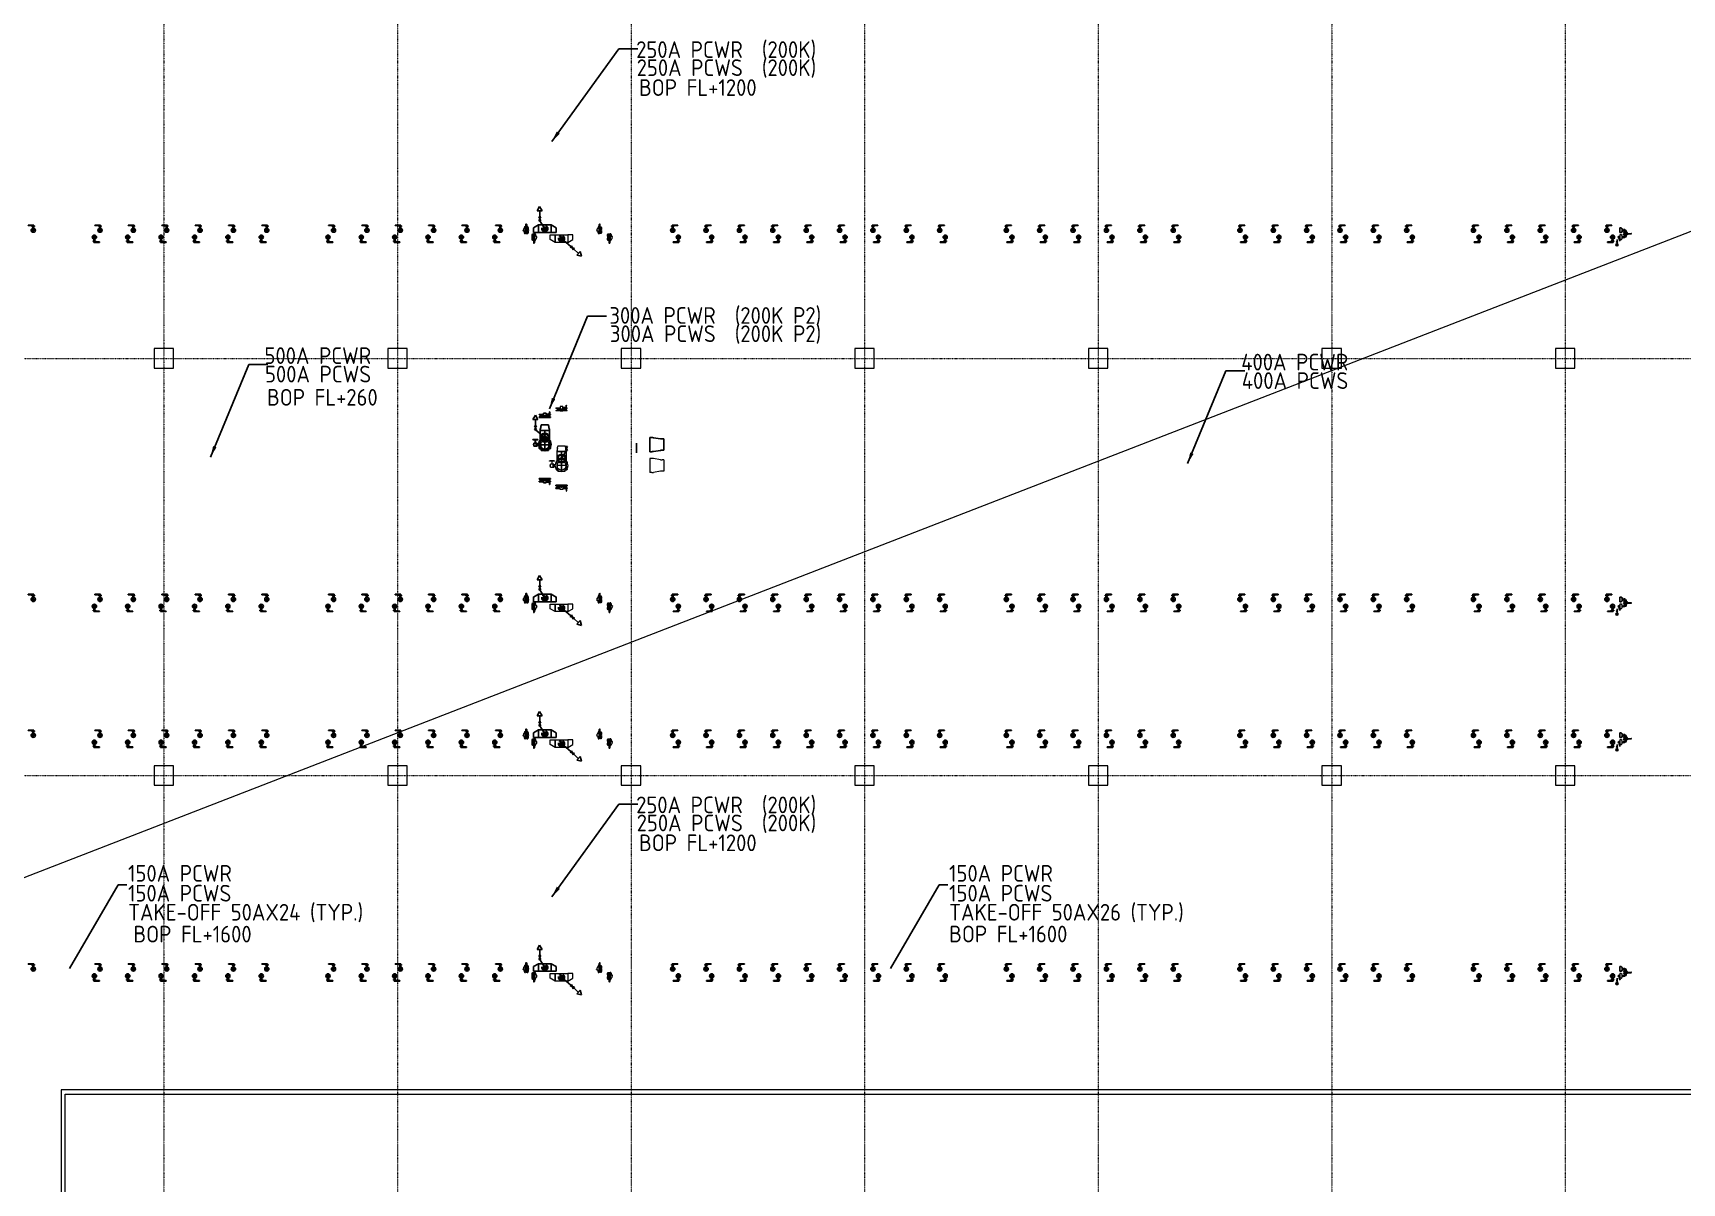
# Model space of a CAD drawing. Extents: x -181672 to 290600, y -29000 to 395522.
# Drawn here: x 38491 to 97800, y 15350 to 56700 of the extents above; entities that cross this region are included whole.
import ezdxf
from ezdxf.enums import TextEntityAlignment as Align

# ---------------------------------------------------------------- set-up
doc = ezdxf.new("R2010")
doc.units = 0
doc.header["$LTSCALE"] = 10
for name, pattern in [('H12PL2$0$JJP_三點線', [0.9, 0.3, -0.15, 0, -0.15, 0, -0.15, 0, -0.15]), ('XFM7P20PCW$0$CENTER', [2, 1.25, -0.25, 0.25, -0.25]), ('XFM7P20PCW-200K$0$CENTER', [2, 1.25, -0.25, 0.25, -0.25]), ('XFM7P20PCW-200K$0$CENTER2', [1.125, 0.75, -0.125, 0.125, -0.125])]:
    doc.linetypes.add(name, pattern=pattern)
for name, color, linetype in [('H12PL2$0$A-OBJE-2D', 252, 'Continuous'), ('H12PL2$0$A-WALL-IN.200K', 252, 'Continuous'), ('H12PL2$0$S-COL', 252, 'Continuous'), ('H12PL2$0$S-GRID', 252, 'Continuous'), ('H12PL2$0$S-SLAB-SHOW.200K', 252, 'Continuous'), ('XFM7P20PCW$0$P-PCWR-20.7-P', 252, 'Continuous'), ('XFM7P20PCW$0$PIPE-TEXT-ARROR', 252, 'Continuous'), ('XFM7P20PCW$0$U-PV-TXT', 252, 'Continuous'), ('XFM7P20PCW-200K$0$M-CWTR-CENT', 1, 'XFM7P20PCW-200K$0$CENTER'), ('XFM7P20PCW-200K$0$M-CWTR-VAVE', 3, 'Continuous'), ('XFM7P20PCW-200K$0$M-FM-LINE2', 2, 'Continuous'), ('XFM7P20PCW-200K$0$P-PCWR-20.7-P', 6, 'Continuous'), ('XFM7P20PCW-200K$0$PCW 50K', 86, 'Continuous'), ('XFM7P20PCW-200K$0$PIPE-TEXT', 1, 'Continuous'), ('XFM7P20PCW-200K$0$PIPE-TEXT-ARROR', 91, 'Continuous'), ('XFM7P20PCW-200K$0$U-PV-TXT', 3, 'Continuous')]:
    doc.layers.add(name, color=color, linetype=linetype)
doc.layers.add('XFM7P20PCW$0$M-PIPE-PCWS', color=252, linetype='Continuous', lineweight=9)
doc.layers.add('XFM7P20PCW-200K$0$M-PIPE-PCWS', color=3, linetype='Continuous', lineweight=9)
doc.styles.add('XFM7P20PCW$0$aa-txt', font='isocp.shx', dxfattribs={"bigfont": 'chineset'})
doc.styles.add('XFM7P20PCW-200K$0$aa-txt', font='isocp.shx', dxfattribs={"bigfont": 'chineset'})
doc.styles.add('XFM7P20PCW-200K$0$dim-txt', font='isocp.shx', dxfattribs={"width": 0.7, "bigfont": 'chineset'})
doc.dimstyles.new('XFM7P20PCW$0$adim-2000', dxfattribs={"dimscale": 2000, "dimtxt": 0.3, "dimasz": 0.25, "dimexe": 0.1, "dimexo": 0.5, "dimgap": 0.15, "dimtad": 0, "dimdec": 4, "dimzin": 0, "dimdsep": 46, "dimtxsty": 'XFM7P20PCW$0$aa-txt', "dimcen": 2.5, "dimclrd": 256, "dimclre": 256, "dimclrt": 256, "dimadec": 0, "dimazin": 0, "dimtfac": 1, "dimtdec": 4, "dimtmove": 0, "dimatfit": 3, "dimfxl": 0.1, "dimtolj": 1, "dimtzin": 0, "dimarcsym": 0})
doc.dimstyles.new('XFM7P20PCW-200K$0$adim-100', dxfattribs={"dimscale": 100, "dimtxt": 0.25, "dimasz": 0.25, "dimexe": 0.1, "dimexo": 0.5, "dimgap": 0.15, "dimtad": 0, "dimdec": 4, "dimtxsty": 'XFM7P20PCW-200K$0$dim-txt', "dimcen": -0.025, "dimclrd": 3, "dimclre": 3, "dimclrt": 256, "dimadec": 0, "dimazin": 0, "dimtfac": 1, "dimtdec": 4, "dimtmove": 0, "dimatfit": 3, "dimfxl": 1.25, "dimarcsym": 0})
doc.dimstyles.new('XFM7P20PCW-200K$0$adim-2000', dxfattribs={"dimscale": 2000, "dimtxt": 0.3, "dimasz": 0.25, "dimexe": 0.1, "dimexo": 0.5, "dimgap": 0.15, "dimtad": 0, "dimdec": 4, "dimzin": 0, "dimdsep": 46, "dimtxsty": 'XFM7P20PCW-200K$0$aa-txt', "dimcen": 2.5, "dimclrd": 256, "dimclre": 256, "dimclrt": 256, "dimadec": 0, "dimazin": 0, "dimtfac": 1, "dimtdec": 4, "dimtmove": 0, "dimatfit": 3, "dimfxl": 0.1, "dimtolj": 1, "dimtzin": 0, "dimarcsym": 0})

# ---------------------------------------------------------------- blocks, each defined once
blk = doc.blocks.new('H12PL2')
at = {"layer": 'H12PL2$0$A-OBJE-2D', "lineweight": 0}
blk.add_line((18450, 18700), (192000, 85950), dxfattribs=at)
at = {"layer": 'H12PL2$0$A-WALL-IN.200K', "lineweight": 0, "flags": 128}
for points in [[(39500, 18700), (39500, 18550)], [(243150, 18700), (39500, 18700)], [(39500, 18550), (39500, 10975)], [(39650, 10825), (39650, 18550)], [(39650, 18550), (178300, 18550)]]:
    blk.add_lwpolyline(points, dxfattribs=at)
at = {"layer": 'H12PL2$0$S-COL', "lineweight": 0, "flags": 128}
for points in [[(42850, 44650), (43550, 44650), (43550, 45350), (42850, 45350)], [(51250, 44650), (51950, 44650), (51950, 45350), (51250, 45350)], [(59650, 44650), (60350, 44650), (60350, 45350), (59650, 45350)], [(68050, 44650), (68750, 44650), (68750, 45350), (68050, 45350)], [(76450, 44650), (77150, 44650), (77150, 45350), (76450, 45350)], [(84850, 44650), (85550, 44650), (85550, 45350), (84850, 45350)], [(93250, 44650), (93950, 44650), (93950, 45350), (93250, 45350)], [(42850, 29650), (43550, 29650), (43550, 30350), (42850, 30350)], [(51250, 29650), (51950, 29650), (51950, 30350), (51250, 30350)], [(59650, 29650), (60350, 29650), (60350, 30350), (59650, 30350)], [(68050, 29650), (68750, 29650), (68750, 30350), (68050, 30350)], [(76450, 29650), (77150, 29650), (77150, 30350), (76450, 30350)], [(84850, 29650), (85550, 29650), (85550, 30350), (84850, 30350)], [(93250, 29650), (93950, 29650), (93950, 30350), (93250, 30350)]]:
    blk.add_lwpolyline(points, close=True, dxfattribs=at)
at = {"layer": 'H12PL2$0$S-GRID', "linetype": 'H12PL2$0$JJP_三點線', "lineweight": 0}
for p, q in [((43200, 128250), (43200, -28000)), ((51600, 128250), (51600, -28000)), ((60000, 128250), (60000, -28000)), ((68400, 128250), (68400, -28000)), ((76800, 128250), (76800, -28000)), ((85200, 128250), (85200, -28000)), ((93600, 128250), (93600, -28000)), ((-29000, 45000), (289600, 45000)), ((-29000, 30000), (289600, 30000))]:
    blk.add_line(p, q, dxfattribs=at)
at = {"layer": 'H12PL2$0$S-SLAB-SHOW.200K', "lineweight": 0, "flags": 128}
blk.add_lwpolyline([(18450, -350), (167450, -350), (167450, 15400), (178450, 15400), (178450, 18700), (39500, 18700), (39500, 10975), (18450, 10975)], close=True, dxfattribs=at)
blk = doc.blocks.new('XFM7P20PCW$0$BV-300A-T')
for p, q in [((-148, 187), (-148, 166)), ((-100, 198), (-134, 198)), ((-53, 396), (-53, 310)), ((-53, 396), (53, 396)), ((53, 310), (-53, 310)), ((-52, 310), (-52, 274)), ((52, 274), (-52, 274)), ((-26, 274), (-26, 221)), ((-11, 406), (11, 406)), ((-11, 406), (-11, 396)), ((-11, 398), (-11, 398)), ((-11, 398), (-11, 398)), ((-10, 406), (-10, 398)), ((-10, 398), (10, 398)), ((10, 398), (10, 406)), ((11, 396), (11, 406)), ((11, 398), (11, 398)), ((26, 221), (26, 274)), ((52, 274), (52, 310)), ((53, 310), (53, 396)), ((152, 349), (53, 349)), ((53, 335), (152, 335)), ((134, 198), (100, 198)), ((148, 166), (148, 187)), ((159, 361), (152, 361)), ((152, 323), (152, 361)), ((152, 323), (159, 323)), ((166, 374), (159, 374)), ((159, 310), (159, 374)), ((159, 310), (166, 310)), ((166, 425), (166, 426)), ((166, 426), (166, 426)), ((166, 426), (167, 426)), ((166, 424), (166, 425)), ((166, 425), (166, 425)), ((166, 425), (166, 425)), ((166, 425), (166, 425)), ((166, 261), (166, 423)), ((166, 423), (166, 424)), ((166, 424), (166, 424)), ((166, 424), (166, 424)), ((166, 260), (166, 261)), ((166, 259), (166, 260)), ((166, 260), (166, 260)), ((166, 260), (166, 260)), ((166, 260), (166, 260)), ((166, 258), (166, 259)), ((166, 259), (166, 259)), ((166, 259), (166, 259)), ((167, 258), (166, 258)), ((166, 258), (166, 258)), ((166, 258), (166, 258)), ((167, 427), (167, 428)), ((167, 428), (168, 428)), ((167, 426), (167, 427)), ((167, 427), (167, 427)), ((167, 427), (167, 427)), ((167, 427), (167, 427)), ((167, 426), (167, 426)), ((167, 257), (167, 258)), ((167, 256), (167, 257)), ((167, 257), (167, 257)), ((167, 257), (167, 257)), ((167, 257), (167, 257)), ((168, 256), (167, 256)), ((167, 256), (167, 256)), ((168, 428), (168, 429)), ((168, 429), (168, 429)), ((168, 429), (169, 429)), ((168, 428), (168, 428)), ((168, 428), (168, 428)), ((168, 255), (168, 256)), ((168, 256), (168, 256)), ((168, 256), (168, 256)), ((169, 255), (168, 255)), ((168, 255), (168, 255)), ((169, 429), (169, 430)), ((169, 430), (170, 430)), ((169, 429), (169, 429)), ((169, 429), (169, 429)), ((169, 429), (169, 429)), ((170, 254), (169, 255)), ((169, 255), (169, 255)), ((169, 255), (169, 255)), ((169, 255), (169, 255)), ((170, 430), (170, 430)), ((170, 430), (170, 430)), ((170, 430), (170, 430)), ((170, 430), (171, 430)), ((171, 254), (170, 254)), ((170, 254), (170, 254)), ((170, 254), (170, 254)), ((170, 254), (170, 254)), ((171, 430), (171, 430)), ((171, 430), (171, 430)), ((171, 430), (172, 430)), ((172, 254), (171, 254)), ((171, 254), (171, 254)), ((171, 254), (171, 254)), ((171, 254), (171, 254)), ((172, 430), (172, 430)), ((172, 430), (172, 430)), ((172, 430), (172, 430)), ((172, 430), (173, 430)), ((173, 254), (172, 254)), ((172, 254), (172, 254)), ((172, 254), (172, 254)), ((172, 254), (172, 254)), ((173, 430), (173, 430)), ((173, 430), (173, 430)), ((173, 430), (173, 430)), ((173, 430), (173, 430)), ((173, 430), (174, 430)), ((173, 254), (173, 254)), ((174, 254), (173, 254)), ((173, 254), (173, 254)), ((173, 254), (173, 254)), ((174, 430), (174, 430)), ((174, 430), (174, 430)), ((174, 430), (174, 430)), ((174, 430), (175, 430)), ((175, 254), (174, 254)), ((174, 254), (174, 254)), ((174, 254), (174, 254)), ((174, 254), (174, 254)), ((175, 430), (175, 430)), ((175, 430), (175, 430)), ((175, 430), (175, 430)), ((175, 430), (176, 430)), ((176, 254), (175, 254)), ((175, 254), (175, 254)), ((175, 254), (175, 254)), ((176, 430), (176, 430)), ((176, 430), (176, 430)), ((176, 430), (176, 430)), ((176, 430), (177, 429)), ((177, 254), (176, 254)), ((176, 254), (176, 254)), ((176, 254), (176, 254)), ((176, 254), (176, 254)), ((177, 429), (177, 429)), ((177, 429), (177, 429)), ((177, 429), (177, 429)), ((177, 429), (178, 429)), ((178, 255), (177, 255)), ((177, 255), (177, 255)), ((177, 255), (177, 255)), ((177, 255), (177, 255)), ((177, 255), (177, 254)), ((178, 429), (178, 429)), ((178, 429), (178, 428)), ((178, 428), (178, 428)), ((178, 428), (178, 428)), ((178, 428), (179, 428)), ((179, 256), (178, 256)), ((178, 256), (178, 256)), ((178, 256), (178, 256)), ((178, 256), (178, 255)), ((178, 255), (178, 255)), ((179, 428), (179, 428)), ((179, 428), (179, 427)), ((179, 427), (179, 427)), ((179, 427), (179, 427)), ((179, 427), (179, 427)), ((179, 427), (179, 426)), ((179, 426), (180, 426)), ((180, 258), (179, 258)), ((179, 258), (179, 258)), ((179, 258), (179, 257)), ((179, 257), (179, 257)), ((179, 257), (179, 257)), ((179, 257), (179, 257)), ((179, 257), (179, 256)), ((180, 426), (180, 426)), ((180, 426), (180, 426)), ((180, 426), (180, 425)), ((180, 425), (180, 425)), ((180, 425), (180, 425)), ((180, 425), (180, 424)), ((180, 261), (180, 423)), ((180, 424), (180, 424)), ((180, 424), (180, 424)), ((180, 424), (180, 424)), ((180, 424), (180, 423)), ((180, 423), (180, 423)), ((180, 261), (180, 260)), ((180, 260), (180, 260)), ((180, 260), (180, 260)), ((180, 260), (180, 259)), ((180, 259), (180, 259)), ((180, 259), (180, 259)), ((180, 259), (180, 259)), ((180, 259), (180, 258)), ((180, 258), (180, 258)), ((-148, -166), (-148, -187)), ((-100, -199), (-134, -199)), ((134, -199), (100, -199)), ((148, -187), (148, -166))]:
    blk.add_line(p, q)
blk.add_circle((0, 0), 223)
for centre, start, end in [((-134, 184), 90, 169.86853), ((134, 184), 10.13147, 90), ((-134, -184), 190.13147, 270), ((134, -184), 270, 349.86853)]:
    blk.add_arc(centre, 14.4, start, end)
blk = doc.blocks.new('XFM7P20PCW$0$A$C9a51459e')
for p, q in [((0, 70), (0, 0)), ((0, 0), (508, 0)), ((46, 386), (5, 133)), ((51, 508), (457, 508)), ((51, 508), (51, 449)), ((457, 508), (457, 449)), ((462, 386), (503, 133)), ((508, 70), (508, 0))]:
    blk.add_line(p, q)
for centre, start, end in [((400, 70), 170.86481, 180), ((-349, 449), 350.86481, 0), ((857, 449), 180, 189.13519), ((108, 70), 0, 9.13519)]:
    blk.add_arc(centre, 400, start, end)
blk = doc.blocks.new('XFM7P20PCW-200K$0$MA20D1')
at = {"linetype": 'ByBlock'}
for p, q in [((-0.5, -0.25), (-0.5, 0.25)), ((-0.5, -0.25), (0.5, 0.25)), ((0.5, -0.25), (-0.5, 0.25)), ((0.5, 0.25), (0.5, -0.25))]:
    blk.add_line(p, q, dxfattribs=at)
blk = doc.blocks.new('*U1134')
blk.add_lwpolyline([(3, -5), (6, 0), (3, 5), (-3, 5), (-6, 0), (-3, -5)], close=True)
blk.add_circle((0, 0), 5.2)
blk = doc.blocks.new('*U1135')
at = {"color": 0, "linetype": 'ByBlock', "lineweight": -2, "transparency": 16777216}
blk.add_blockref('*U1134', (3364, 91), dxfattribs=at)
for p, rotation in [((3392, 139), 299.9999999999999), ((3392, 43), 59.99999999999999), ((3447, 139), 240), ((3447, 43), 120), ((3475, 91), 180)]:
    blk.add_blockref('*U1134', p, dxfattribs=dict(at, rotation=rotation))
blk = doc.blocks.new('XFM7P20PCW-200K$0$A$C8d748a97')
blk.add_line((73, 99), (73, 99))
for centre, radius in [((62, 62), 62.5), ((39, 62, 0), 30), ((39, 62, 0), 28.5), ((89, 63, 0), 17.5), ((89, 63, 0), 15.5)]:
    blk.add_circle(centre, radius)
at = {"layer": 'XFM7P20PCW-200K$0$P-PCWR-20.7-P'}
blk.add_circle((62, 62), 11.1, dxfattribs=at)
at = {"rotation": 90.10000000000002}
blk.add_blockref('*U1135', (160, -3357), dxfattribs=at)
blk = doc.blocks.new('XFM7P20PCW-200K$0$BV-250A-VP')
for p, q in [((-200, 115), (-200, 93)), ((-200, 115), (-50, 115)), ((-51, 93), (-200, 93)), ((-200, 22), (-200, 0)), ((-200, 22), (-53, 22)), ((200, 0), (-200, 0)), ((-178, 93), (-178, 92)), ((-51, 92), (-178, 92)), ((-178, 24), (-178, 22)), ((-178, 24), (-53, 24)), ((-157, 92), (-157, 24)), ((-126, 75), (-52, 75)), ((-126, 41), (-126, 75)), ((-53, 41), (-126, 41)), ((-48, 158), (-53, 58)), ((-53, 58), (-53, 16)), ((48, 158), (-48, 158)), ((-44, 7), (44, 7)), ((10, 61), (-10, 61)), ((-10, 54), (10, 54)), ((53, 58), (48, 158)), ((152, 128), (49, 128)), ((50, 114), (152, 114)), ((159, 93), (51, 93)), ((159, 92), (51, 92)), ((52, 75), (126, 75)), ((53, 16), (53, 58)), ((126, 41), (53, 41)), ((53, 24), (177, 24)), ((53, 22), (200, 22)), ((126, 41), (126, 75)), ((159, 140), (152, 140)), ((152, 101), (152, 140)), ((152, 101), (159, 101)), ((157, 24), (157, 92)), ((166, 153), (159, 153)), ((159, 89), (159, 153)), ((159, 89), (166, 89)), ((166, 204), (166, 205)), ((166, 205), (167, 205)), ((166, 203), (166, 204)), ((166, 204), (166, 204)), ((166, 204), (166, 204)), ((166, 202), (166, 203)), ((166, 203), (166, 203)), ((166, 203), (166, 203)), ((166, 203), (166, 203)), ((166, 202), (166, 202)), ((166, 39), (166, 202)), ((166, 38), (166, 39)), ((166, 39), (166, 39)), ((166, 39), (166, 39)), ((166, 37), (166, 38)), ((166, 38), (166, 38)), ((166, 38), (166, 38)), ((166, 38), (166, 38)), ((167, 36), (166, 37)), ((166, 37), (166, 37)), ((166, 37), (166, 37)), ((166, 37), (166, 37)), ((167, 205), (167, 206)), ((167, 206), (167, 206)), ((167, 206), (167, 206)), ((167, 206), (167, 206)), ((167, 206), (168, 206)), ((167, 205), (167, 205)), ((167, 205), (167, 205)), ((167, 35), (167, 36)), ((167, 36), (167, 36)), ((167, 36), (167, 36)), ((167, 36), (167, 36)), ((168, 35), (167, 35)), ((167, 35), (167, 35)), ((167, 35), (167, 35)), ((168, 206), (168, 207)), ((168, 207), (168, 207)), ((168, 207), (168, 207)), ((168, 207), (168, 207)), ((168, 207), (169, 207)), ((168, 34), (168, 35)), ((169, 34), (168, 34)), ((168, 34), (168, 34)), ((168, 34), (168, 34)), ((168, 34), (168, 34)), ((169, 207), (169, 208)), ((169, 208), (169, 208)), ((169, 208), (169, 208)), ((169, 208), (169, 208)), ((169, 208), (170, 208)), ((169, 33), (169, 34)), ((170, 33), (169, 33)), ((169, 33), (169, 33)), ((169, 33), (169, 33)), ((170, 208), (170, 209)), ((170, 209), (170, 209)), ((170, 209), (171, 209)), ((170, 208), (170, 208)), ((171, 33), (170, 33)), ((170, 33), (170, 33)), ((170, 33), (170, 33)), ((170, 33), (170, 33)), ((171, 209), (171, 209)), ((171, 209), (171, 209)), ((171, 209), (172, 209)), ((171, 32), (171, 33)), ((172, 32), (171, 32)), ((171, 32), (171, 32)), ((171, 32), (171, 32)), ((172, 209), (172, 209)), ((172, 209), (172, 209)), ((172, 209), (172, 209)), ((172, 209), (173, 209)), ((173, 32), (172, 32)), ((172, 32), (172, 32)), ((172, 32), (172, 32)), ((172, 32), (172, 32)), ((173, 209), (173, 209)), ((173, 209), (173, 209)), ((173, 209), (173, 209)), ((173, 209), (174, 209)), ((173, 32), (173, 32)), ((174, 32), (173, 32)), ((173, 32), (173, 32)), ((173, 32), (173, 32)), ((174, 209), (174, 209)), ((174, 209), (174, 209)), ((174, 209), (174, 209)), ((174, 209), (175, 209)), ((175, 32), (174, 32)), ((174, 32), (174, 32)), ((174, 32), (174, 32)), ((174, 32), (174, 32)), ((175, 209), (175, 209)), ((175, 209), (175, 209)), ((175, 209), (175, 209)), ((175, 209), (176, 209)), ((176, 33), (175, 32)), ((175, 32), (175, 32)), ((175, 32), (175, 32)), ((176, 209), (176, 208)), ((176, 208), (176, 208)), ((176, 208), (176, 208)), ((176, 208), (177, 208)), ((177, 33), (176, 33)), ((176, 33), (176, 33)), ((176, 33), (176, 33)), ((176, 33), (176, 33)), ((177, 208), (177, 208)), ((177, 208), (177, 208)), ((177, 208), (177, 208)), ((177, 208), (178, 207)), ((178, 34), (177, 34)), ((177, 34), (177, 34)), ((177, 34), (177, 33)), ((177, 33), (177, 33)), ((177, 33), (177, 33)), ((177, 22), (177, 24)), ((178, 207), (178, 207)), ((178, 207), (178, 207)), ((178, 207), (178, 207)), ((178, 207), (178, 207)), ((178, 207), (179, 206)), ((179, 35), (178, 35)), ((178, 35), (178, 34)), ((178, 34), (178, 34)), ((178, 34), (178, 34)), ((178, 34), (178, 34)), ((179, 206), (179, 206)), ((179, 206), (179, 206)), ((179, 206), (179, 206)), ((179, 206), (179, 205)), ((179, 205), (179, 205)), ((179, 205), (179, 205)), ((179, 205), (180, 205)), ((180, 37), (179, 36)), ((179, 36), (179, 36)), ((179, 36), (179, 36)), ((179, 36), (179, 36)), ((179, 36), (179, 35)), ((179, 35), (179, 35)), ((179, 35), (179, 35)), ((180, 205), (180, 204)), ((180, 204), (180, 204)), ((180, 204), (180, 204)), ((180, 204), (180, 204)), ((180, 204), (180, 203)), ((180, 203), (180, 203)), ((180, 203), (180, 203)), ((180, 203), (180, 202)), ((180, 202), (180, 202)), ((180, 202), (180, 202)), ((180, 39), (180, 202)), ((180, 115), (200, 115)), ((200, 93), (180, 93)), ((180, 39), (180, 39)), ((180, 39), (180, 39)), ((180, 39), (180, 38)), ((180, 38), (180, 38)), ((180, 38), (180, 38)), ((180, 38), (180, 37)), ((180, 37), (180, 37)), ((180, 37), (180, 37)), ((180, 37), (180, 37)), ((200, 93), (200, 115)), ((200, 0), (200, 22))]:
    blk.add_line(p, q)
blk.add_circle((0, 58), 11)
for centre, start, end in [((-44, 16), 180, 270), ((44, 16), 270, 0)]:
    blk.add_arc(centre, 9.56, start, end)
blk = doc.blocks.new('XFM7P20PCW-200K$0$A$Cc969ed4c')
for p, q in [((0, 0), (0, 40)), ((324, 0), (0, 0)), ((25, 203), (25, 180)), ((25, 203), (298, 203)), ((298, 203), (298, 180)), ((324, 0), (324, 40))]:
    blk.add_line(p, q)
for centre, start, end in [((200, 40), 159.47185, 180), ((-175, 180), 339.47185, 0), ((498, 180), 180, 200.52815), ((124, 40), 0, 20.52815)]:
    blk.add_arc(centre, 200, start, end)
blk = doc.blocks.new('XFM7P20PCW-200K$0$A$C1194dcbb')
at = {"color": 1, "linetype": 'ByBlock'}
for p, q in [((0, 76), (357, 76)), ((99, 107), (78, 128)), ((130, 35), (130, 117)), ((130, 35), (130, 117)), ((130, 114), (130, 36)), ((130, 103), (130, 47)), ((130, 91), (130, 61)), ((130, 91), (130, 61)), ((130, 91), (130, 61)), ((161, 45), (182, 24))]:
    blk.add_line(p, q, dxfattribs=at)
at = {"linetype": 'ByBlock'}
for p, q in [((14, 76), (14, 76)), ((14, 76), (14, 76)), ((18, 81), (54, 81)), ((18, 71), (54, 71)), ((39, 71), (41, 51)), ((41, 101), (40, 81)), ((44, 104), (41, 101)), ((41, 101), (58, 101)), ((41, 51), (44, 48)), ((41, 51), (58, 51)), ((44, 104), (59, 104)), ((44, 48), (59, 48)), ((67, 74), (67, 78)), ((67, 78), (78, 78)), ((67, 74), (78, 74)), ((68, 65), (75, 66)), ((71, 54), (77, 57)), ((73, 91), (73, 89)), ((76, 41), (85, 50)), ((78, 82), (78, 84)), ((78, 78), (78, 74)), ((85, 125), (79, 116)), ((79, 116), (85, 107)), ((82, 36), (87, 40)), ((85, 125), (95, 125)), ((85, 107), (95, 107)), ((86, 76), (107, 89)), ((86, 76), (107, 63)), ((90, 28), (94, 33)), ((101, 116), (95, 125)), ((95, 107), (101, 116)), ((99, 21), (104, 31)), ((104, 175), (104, 165)), ((108, 17), (111, 23)), ((115, 186), (121, 186)), ((116, 100), (156, 100)), ((116, 52), (156, 52)), ((119, 14), (120, 20)), ((121, 186), (121, 179)), ((128, 170), (121, 179)), ((126, 84), (135, 84)), ((126, 68), (135, 68)), ((128, 13), (128, 24)), ((132, 24), (128, 24)), ((132, 13), (128, 13)), ((132, 170), (137, 177)), ((132, 13), (132, 24)), ((137, 16), (137, 21)), ((139, 16), (139, 21)), ((145, 169), (141, 176)), ((142, 25), (141, 25)), ((142, 23), (141, 23)), ((142, 14), (141, 14)), ((142, 12), (141, 12)), ((144, 16), (144, 21)), ((146, 16), (146, 21)), ((148, 169), (154, 174)), ((161, 165), (158, 173)), ((165, 45), (160, 35)), ((160, 35), (165, 26)), ((164, 164), (171, 168)), ((165, 97), (239, 97)), ((165, 55), (239, 55)), ((165, 45), (176, 45)), ((165, 26), (176, 26)), ((176, 159), (175, 167)), ((181, 36), (176, 45)), ((176, 26), (181, 36)), ((179, 157), (186, 160)), ((189, 150), (190, 158)), ((192, 147), (200, 149)), ((212, 33), (193, 33)), ((215, 36), (195, 36)), ((201, 138), (203, 146)), ((204, 135), (212, 136)), ((211, 125), (214, 132)), ((215, 36), (212, 33)), ((213, 122), (221, 121)), ((216, 50), (215, 36)), ((218, 110), (223, 117)), ((229, 50), (219, 50)), ((220, 107), (227, 104)), ((226, 97), (228, 100)), ((239, 97), (269, 95)), ((239, 55), (269, 57)), ((269, 95), (331, 95)), ((269, 57), (331, 57))]:
    blk.add_line(p, q, dxfattribs=at)
for points in [[(76, 129), (6, 129), (6, 104), (59, 104)], [(76, 23), (6, 23), (6, 48), (59, 48)], [(94, 144), (34, 144), (34, 129)], [(95, 8), (34, 8), (34, 23)], [(226, 23), (226, 8), (165, 8)], [(254, 48), (254, 23), (184, 23)], [(226, 129), (226, 144), (203, 144)], [(254, 104), (254, 129), (213, 129)], [(216, 48), (254, 48)], [(228, 104), (254, 104)]]:
    blk.add_lwpolyline(points, dxfattribs=at)
for points in [[(73, 91, 0.120011), (71, 90, 0.104957), (70, 89, 0.088923), (69, 88, 0.080167), (69, 86, 0.080167), (69, 85, 0.088923), (70, 83, 0.104957), (71, 82, 0.120011), (73, 82, 0.120011), (75, 82, 0.104957), (76, 83, 0.088923), (77, 85, 0.088923)], [(73, 89, 0.120011), (72, 88, 0.104957), (72, 88, 0.088923), (72, 87, 0.080167), (71, 86, 0.080167), (72, 85, 0.088923), (72, 85, 0.104957), (72, 84, 0.120011), (73, 84, 0.120011), (74, 84, 0.104957), (74, 85, 0.088923), (75, 85)], [(78, 82, 0.108254), (80, 82, 0.102013), (81, 83, 0.094273), (82, 85, 0.089446), (82, 86, 0.089446), (82, 88, 0.094273), (81, 89, 0.102013), (80, 90, 0.108254), (78, 91, 0.108254), (77, 90, 0.207462), (75, 88, -0.005899), (75, 86)], [(78, 84, 0.108254), (79, 84, 0.102013), (79, 85, 0.094273), (80, 85, 0.089446), (80, 86, 0.089446), (80, 87, 0.094273), (79, 88, 0.102013), (79, 88, 0.108254), (78, 89, 0.088886), (78, 88, 0.178069), (77, 88, -0.005748), (77, 85, -0.005748)]]:
    blk.add_lwpolyline(points, format="xyb", dxfattribs=at)
for centre in [(90, 116), (170, 35)]:
    blk.add_circle(centre, 7.32, dxfattribs=at)
for centre, radius, start, end in [((18, 76), 4.63, 90, 180), ((18, 76), 4.63, 180, 270), ((130, 76), 76.1, 121.18658, 328.81342), ((72, 86), 2.7, 341.66631, 342.65462), ((76, 85), 0.803, 333.60404, 355.76216), ((76, 165), 27.8, 301.18658, 0), ((115, 175), 11.1, 90, 180), ((141, 76), 36.9, 143.7197, 216.2803), ((116, 95), 5.56, 90, 143.7197), ((116, 57), 5.56, 216.2803, 270), ((126, 76), 8.2, 90, 270), ((130, 172), 2.44, 217.5, 322.5), ((135, 76), 8.2, 270, 90), ((139, 175), 2.44, 27.5, 142.5), ((141, 21), 3.97, 90, 180), ((141, 16), 3.97, 180, 270), ((141, 21), 1.81, 90, 180), ((141, 16), 1.81, 180, 270), ((142, 21), 3.97, 0, 90), ((142, 21), 1.81, 0, 90), ((142, 16), 1.81, 270, 0), ((142, 16), 3.97, 270, 0), ((147, 170), 2.44, 207.5, 312.5), ((156, 172), 2.44, 17.5, 132.5), ((165, 112), 15.1, 233.1301, 270), ((165, 40), 15.1, 90, 126.8699), ((163, 166), 2.44, 197.5, 302.5), ((172, 166), 2.44, 7.5, 122.5), ((178, 159), 2.44, 187.5, 292.5), ((187, 158), 2.44, 357.5, 112.5), ((192, 150), 2.44, 177.5, 282.5), ((219, 22), 27.8, 90, 148.81342), ((201, 147), 2.44, 347.5, 102.5), ((204, 138), 2.44, 167.5, 272.5), ((213, 124), 2.44, 157.5, 262.5), ((212, 133), 2.44, 337.5, 92.5), ((220, 109), 2.44, 147.5, 252.5), ((221, 118), 2.44, 327.5, 82.5), ((227, 102), 2.44, 317.5, 72.5), ((229, 61), 11.1, 270, 325.82289), ((331, 76), 18.7, 270, 90)]:
    blk.add_arc(centre, radius, start, end, dxfattribs=at)
at = {"color": 1, "linetype": 'ByBlock'}
for start, end in [(121.83335, 148.16665), (301.83335, 328.16665)]:
    blk.add_arc((130, 76), 56.9, start, end, dxfattribs=at)
blk = doc.blocks.new('XFM7P20PCW-200K$0$Es-050')
for p, q in [((-7.6, 10.6), (-7.6, 4.6)), ((3, 0), (-3, 0))]:
    blk.add_line(p, q)
for radius in [10.6, 4.6]:
    blk.add_arc((-7.6, 0), radius, 0, 90)
at = {"color": 1, "linetype": 'XFM7P20PCW-200K$0$CENTER'}
blk.add_arc((-7.6, 0), 7.62, 0, 90, dxfattribs=at)
blk = doc.blocks.new('XFM7P20PCW-200K$0$Ca-150')
for p, q in [((8.4, 0), (-8.4, 0)), ((-8.4, -4.3), (-8.4, 0)), ((8.4, -4.3), (8.4, 0))]:
    blk.add_line(p, q)
for centre, radius, start, end in [((-5.1, -4.3), 3.28, 180, 241.94306), ((0, 5.3), 14.2, 241.94306, 298.05694), ((5.1, -4.3), 3.28, 298.05694, 0)]:
    blk.add_arc(centre, radius, start, end)
blk = doc.blocks.new('XFM7P20PCW-200K$0$A$C02afc0ee')
at = {"color": 1, "linetype": 'ByBlock'}
for p, q in [((-59, 0), (223, 0)), ((-14, 14), (-24, 24)), ((0, -19), (0, 19)), ((0, -19), (0, 19)), ((0, 18), (0, -18)), ((14, -14), (24, -24))]:
    blk.add_line(p, q, dxfattribs=at)
at = {"linetype": 'ByBlock'}
for p, q in [((-52, 0), (-52, 0)), ((-52, 0), (-52, 0)), ((-50, 2), (-35, 2)), ((-38, 22), (-40, 20)), ((-40, 20), (-29, 20)), ((-40, 20), (-40, 2)), ((-38, 22), (-28, 22)), ((-29, -1), (-29, 1)), ((-29, 1), (-24, 1)), ((-26, 7), (-26, 6)), ((-21, 23), (-24, 19)), ((-24, 19), (-21, 14)), ((-24, 3), (-24, 4)), ((-24, 1), (-24, -1)), ((-21, 23), (-16, 23)), ((-21, 14), (-16, 14)), ((-20, 0), (-11, 6)), ((-20, 0), (-11, -6)), ((-14, 19), (-16, 23)), ((-16, 14), (-14, 19)), ((-12, 46), (-12, 41)), ((-7, 51), (-4, 51)), ((-7, 11), (12, 11)), ((-4, 51), (-4, 48)), ((-1, 44), (-4, 48)), ((-2, 4), (2, 4)), ((0, 12), (0, -13)), ((0, 7), (0, -7)), ((0, 7), (0, -7)), ((0, 7), (0, -7)), ((1, 44), (3, 47)), ((7, 43), (5, 47)), ((8, 43), (11, 45)), ((14, 41), (13, 45)), ((16, 41), (19, 43)), ((16, 10), (137, 10)), ((21, 38), (21, 42)), ((23, 38), (26, 39)), ((27, 34), (28, 38)), ((29, 33), (32, 34)), ((33, 29), (34, 32)), ((34, 28), (38, 28)), ((37, 23), (39, 26)), ((38, 21), (42, 21)), ((41, 16), (43, 19)), ((41, 14), (45, 13)), ((44, 10), (45, 11)), ((137, 10), (151, 9)), ((151, 9), (211, 9)), ((-50, -2), (-35, -2)), ((-40, -2), (-40, -20)), ((-40, -20), (-38, -21)), ((-40, -20), (-29, -20)), ((-38, -21), (-28, -21)), ((-29, -1), (-24, -1)), ((-29, -5), (-26, -4)), ((-27, -10), (-25, -9)), ((-25, -14), (-21, -12)), ((-22, -19), (-20, -17)), ((-19, -22), (-17, -20)), ((-15, -25), (-12, -21)), ((-10, -27), (-9, -25)), ((-7, -11), (12, -11)), ((-5, -29), (-5, -26)), ((-2, -4), (2, -4)), ((-1, -29), (-1, -24)), ((1, -24), (-1, -24)), ((1, -29), (-1, -29)), ((1, -29), (1, -24)), ((3, -28), (3, -25)), ((4, -28), (4, -25)), ((6, -24), (5, -24)), ((6, -25), (5, -25)), ((6, -29), (5, -29)), ((6, -30), (5, -30)), ((6, -28), (6, -25)), ((7, -28), (7, -25)), ((16, -14), (14, -19)), ((14, -19), (16, -23)), ((16, -10), (137, -10)), ((16, -14), (21, -14)), ((16, -23), (21, -23)), ((23, -19), (21, -14)), ((21, -23), (23, -19)), ((38, -20), (29, -20)), ((39, -18), (30, -18)), ((39, -18), (38, -20)), ((40, -12), (39, -18)), ((46, -12), (41, -12)), ((137, -10), (151, -9)), ((151, -9), (211, -9))]:
    blk.add_line(p, q, dxfattribs=at)
for points in [[(-13, 38), (-69, 38), (-69, 22)], [(-69, 22), (-28, 22)], [(-12, 42), (-37, 42), (-37, 38)], [(17, 42), (14, 42)], [(37, 38), (37, 42), (21, 42)], [(23, 38), (21, 38)], [(38, 22), (69, 22), (69, 38), (28, 38)], [(-69, -21), (-28, -21)], [(28, -21), (69, -21), (69, -38), (-69, -38), (-69, -21)], [(37, -38), (37, -42), (-37, -42), (-37, -38)]]:
    blk.add_lwpolyline(points)
for points in [[(-26, 7, 0.120011), (-27, 7, 0.104957), (-28, 6, 0.088923), (-28, 6, 0.080167), (-28, 5, 0.080167), (-28, 4, 0.088923), (-28, 4, 0.104957), (-27, 3, 0.120011), (-26, 3, 0.120011), (-26, 3, 0.104957), (-25, 4, 0.088923), (-25, 4, 0.088923)], [(-26, 6, 0.120011), (-27, 6, 0.104957), (-27, 6, 0.088923), (-27, 5, 0.080167), (-27, 5, 0.080167), (-27, 4, 0.088923), (-27, 4, 0.104957), (-27, 4, 0.120011), (-26, 4, 0.120011), (-26, 4, 0.104957), (-26, 4, 0.088923), (-26, 4)], [(-24, 3, 0.108254), (-23, 3, 0.102013), (-23, 3, 0.094273), (-22, 4, 0.089446), (-22, 5, 0.089446), (-22, 6, 0.094273), (-23, 6, 0.102013), (-23, 7, 0.108254), (-24, 7, 0.108254), (-25, 7, 0.207462), (-25, 6, -0.005899), (-26, 5)], [(-24, 4, 0.108254), (-24, 4, 0.102013), (-24, 4, 0.094273), (-23, 4, 0.089446), (-23, 5, 0.089446), (-23, 5, 0.094273), (-24, 6, 0.102013), (-24, 6, 0.108254), (-24, 6, 0.088886), (-24, 6, 0.178069), (-24, 6, -0.005748), (-25, 4, -0.005748)]]:
    blk.add_lwpolyline(points, format="xyb", dxfattribs=at)
for centre in [(-19, 19), (19, -19)]:
    blk.add_circle(centre, 3.39, dxfattribs=at)
for centre, radius, start, end in [((-50, 0), 2.14, 90, 180), ((-50, 0), 2.14, 180, 270), ((0, 0), 35.2, 121.18658, 328.81342), ((-27, 5), 1.25, 341.66631, 342.65462), ((-25, 4), 0.372, 333.60404, 355.76216), ((-25, 41), 12.9, 301.18658, 0), ((-7, 46), 5.15, 90, 180), ((5, 0), 17.1, 143.7197, 216.2803), ((-7, 9), 2.57, 90, 143.7197), ((-2, 0), 3.8, 90, 270), ((0, 44), 1.13, 217.5, 322.5), ((2, 0), 3.8, 270, 90), ((4, 46), 1.13, 27.5, 142.5), ((8, 44), 1.13, 207.5, 312.5), ((12, 45), 1.13, 17.5, 132.5), ((16, 17), 6.98, 233.1301, 270), ((15, 42), 1.13, 197.5, 302.5), ((19, 42), 1.13, 7.5, 122.5), ((22, 39), 1.13, 187.5, 292.5), ((26, 38), 1.13, 357.5, 112.5), ((28, 34), 1.13, 177.5, 282.5), ((33, 33), 1.13, 347.5, 102.5), ((34, 29), 1.13, 167.5, 272.5), ((38, 22), 1.13, 157.5, 262.5), ((38, 27), 1.13, 337.5, 92.5), ((42, 15), 1.13, 147.5, 252.5), ((42, 20), 1.13, 327.5, 82.5), ((45, 12), 1.13, 317.5, 72.5), ((211, 0), 8.67, 270, 90), ((-7, -8), 2.57, 216.2803, 270), ((5, -25), 1.84, 90, 180), ((5, -28), 1.84, 180, 270), ((5, -25), 0.836, 90, 180), ((5, -28), 0.836, 180, 270), ((6, -25), 1.84, 0, 90), ((6, -25), 0.836, 0, 90), ((6, -28), 0.836, 270, 0), ((6, -28), 1.84, 270, 0), ((16, -17), 6.98, 90, 126.8699), ((41, -25), 12.9, 90, 148.81342), ((46, -7), 5.15, 270, 325.82289)]:
    blk.add_arc(centre, radius, start, end, dxfattribs=at)
at = {"color": 1, "linetype": 'ByBlock'}
for start, end in [(121.83335, 148.16665), (301.83335, 328.16665)]:
    blk.add_arc((0, 0), 26.3, start, end, dxfattribs=at)
blk = doc.blocks.new('XFM7P20PCW-200K$0$A$C42F67E43')
at = {"layer": 'XFM7P20PCW-200K$0$M-CWTR-CENT'}
for p, q in [((31475, -7436), (31654, -7436)), ((31566, -7526), (31566, -7229))]:
    blk.add_line(p, q, dxfattribs=at)
at = {"layer": 'XFM7P20PCW-200K$0$M-CWTR-VAVE'}
for p, q in [((31521, -7282), (31521, -7302)), ((31611, -7282), (31521, -7282)), ((31521, -7302), (31611, -7302)), ((31542, -7282), (31542, -7250)), ((31746, -7250), (31542, -7250)), ((31551, -7361), (31551, -7302)), ((31580, -7361), (31580, -7302)), ((31589, -7282), (31589, -7270)), ((31746, -7270), (31589, -7270)), ((31611, -7282), (31611, -7302)), ((31746, -7250), (31746, -7270))]:
    blk.add_line(p, q, dxfattribs=at)
for radius in [76.2, 30.1]:
    blk.add_circle((31566, -7436), radius, dxfattribs=at)
for centre, start, end in [((31566, -7421), 90, 270), ((31566, -7451), 270, 90)]:
    blk.add_arc(centre, 15.1, start, end, dxfattribs=at)
blk = doc.blocks.new('XFM7P20PCW-200K$0$A$Cd34814bf')
at = {"color": 1, "linetype": 'XFM7P20PCW-200K$0$CENTER2', "ltscale": 50}
for centre in [(-600, 302), (0, -52)]:
    blk.add_circle(centre, 110, dxfattribs=at)
blk.add_circle((38029, 0), 26.7)
at = {"layer": 'XFM7P20PCW-200K$0$M-FM-LINE2'}
for p, q in [((38042, -48), (38029, 0)), ((37945, -260), (37979, -293)), ((37962, -134), (37962, -84)), ((37962, -239), (37962, -204)), ((38071, -149), (38062, -116))]:
    blk.add_line(p, q, dxfattribs=at)
blk.add_circle((37962, -277), 38.2, dxfattribs=at)
at = {"layer": 'XFM7P20PCW-200K$0$M-PIPE-PCWS'}
for points in [[(-410, 84), (-232, 84), (-232, -189), (-410, -84)], [(-232, 84), (232, 84), (232, -189), (-232, -189)], [(410, 84), (232, 84), (232, -189), (410, -84)]]:
    blk.add_lwpolyline(points, close=True, dxfattribs=at)
at = {"layer": 'XFM7P20PCW-200K$0$P-PCWR-20.7-P'}
for points in [[(-1010, 166), (-832, 166), (-832, 439), (-1010, 334)], [(-832, 439), (-368, 439), (-368, 166), (-832, 166)], [(-190, 166), (-368, 166), (-368, 439), (-190, 334)]]:
    blk.add_lwpolyline(points, close=True, dxfattribs=at)
at = {"layer": 'XFM7P20PCW-200K$0$PCW 50K', "color": 2}
for p, q in [((-876, 952), (-787, 1107)), ((-697, 952), (-876, 952)), ((-697, 952), (-787, 1107)), ((-782, 734), (-782, 952)), ((-600, 302), (-782, 590)), ((4, -48), (337, -335)), ((443, -433), (603, -581)), ((545, -644), (667, -512)), ((667, -512), (720, -683)), ((545, -644), (720, -683))]:
    blk.add_line(p, q, dxfattribs=at)
at = {"xscale": -1}
for p in [(12566, 7686), (14966, 7686), (16166, 7686), (17366, 7686), (18566, 7686), (19766, 7686), (20966, 7686), (23366, 7686), (24566, 7686), (25766, 7686), (26966, 7686), (28166, 7686), (29366, 7686)]:
    blk.add_blockref('XFM7P20PCW-200K$0$A$C42F67E43', p, dxfattribs=at)
at = {"xscale": -1, "rotation": 180}
for p in [(-48366, -7436), (-47166, -7436), (-45966, -7436), (-44766, -7436), (-43566, -7436), (-42366, -7436), (-39966, -7436), (-38766, -7436), (-37566, -7436), (-36366, -7436), (-35166, -7436), (-33966, -7436)]:
    blk.add_blockref('XFM7P20PCW-200K$0$A$C42F67E43', p, dxfattribs=at)
for p in [(-27566, 7686), (-26366, 7686), (-25166, 7686), (-23966, 7686), (-22766, 7686), (-21566, 7686), (-20366, 7686), (-19166, 7686), (-17966, 7686), (-15566, 7686), (-14366, 7686), (-13166, 7686), (-11966, 7686), (-10766, 7686), (-9566, 7686), (-7166, 7686), (-5966, 7686), (-4766, 7686), (-3566, 7686), (-2366, 7686), (-1166, 7686), (1234, 7686), (2434, 7686), (3634, 7686), (4834, 7686), (6034, 7686)]:
    blk.add_blockref('XFM7P20PCW-200K$0$A$C42F67E43', p)
at = {"rotation": 180}
for p in [(35766, -7436), (36966, -7436), (38166, -7436), (39366, -7436), (40566, -7436), (41766, -7436), (42966, -7436), (44166, -7436), (45366, -7436), (47766, -7436), (48966, -7436), (50166, -7436), (51366, -7436), (52566, -7436), (53766, -7436), (56166, -7436), (57366, -7436), (58566, -7436), (59766, -7436), (60966, -7436), (62166, -7436), (64566, -7436), (65766, -7436), (66966, -7436), (68166, -7436), (69366, -7436)]:
    blk.add_blockref('XFM7P20PCW-200K$0$A$C42F67E43', p, dxfattribs=at)
at = {"layer": 'XFM7P20PCW-200K$0$M-FM-LINE2', "zscale": 70.45509076058504}
for p, xscale, yscale, rotation in [((37962, -169), -70.45509076058504, 70.45509076058504, 89.99915226602805), ((38052, -82), -70.45509076058507, 70.45509076058507, 105.8451998712342)]:
    blk.add_blockref('XFM7P20PCW-200K$0$MA20D1', p, dxfattribs=dict(at, xscale=xscale, yscale=yscale, rotation=rotation))
at = {"layer": 'XFM7P20PCW-200K$0$M-PIPE-PCWS'}
for p, rotation in [((-1069, 130), 270), ((1450, 120), 90), ((1648, 130), 270)]:
    blk.add_blockref('XFM7P20PCW-200K$0$A$C1194dcbb', p, dxfattribs=dict(at, rotation=rotation))
for name, p, xscale, yscale, zscale, rotation in [('XFM7P20PCW-200K$0$Ca-150', (38063, 0), 10.00000000000002, 10.00000000000002, 10.00000000000002, 90), ('XFM7P20PCW-200K$0$Es-050', (38266, 76), -10, 10, 10, 180)]:
    blk.add_blockref(name, p, dxfattribs=dict(at, xscale=xscale, yscale=yscale, zscale=zscale, rotation=rotation))
blk.add_blockref('XFM7P20PCW-200K$0$A$C02afc0ee', (38266, 125), dxfattribs=at)
at = {"layer": 'XFM7P20PCW-200K$0$P-PCWR-20.7-P', "rotation": 90}
blk.add_blockref('XFM7P20PCW-200K$0$A$C1194dcbb', (-1192, 120), dxfattribs=at)
at = {"layer": 'XFM7P20PCW-200K$0$P-PCWR-20.7-P'}
for p in [(-662, 240), (-63, -115)]:
    blk.add_blockref('XFM7P20PCW-200K$0$A$C8d748a97', p, dxfattribs=at)
at = {"layer": 'XFM7P20PCW-200K$0$P-PCWR-20.7-P', "xscale": -10.00000000000002, "yscale": 10.00000000000002, "zscale": 10, "rotation": 90}
blk.add_blockref('XFM7P20PCW-200K$0$Ca-150', (38063, 250), dxfattribs=at)
at = {"layer": 'XFM7P20PCW-200K$0$P-PCWR-20.7-P', "xscale": 10, "yscale": 10, "zscale": 10}
blk.add_blockref('XFM7P20PCW-200K$0$Es-050', (38266, 174), dxfattribs=at)
at = {"layer": 'XFM7P20PCW-200K$0$PCW 50K', "color": 2, "xscale": -144.0179999999941, "yscale": 144.0179999999941, "zscale": 144.0179999999941}
for p, rotation in [((-782, 662), 269.9999992351522), ((390, -384), 137.2722006463096)]:
    blk.add_blockref('XFM7P20PCW-200K$0$MA20D1', p, dxfattribs=dict(at, rotation=rotation))
blk = doc.blocks.new('XFM7P20PCW')
at = {"color": 1, "linetype": 'XFM7P20PCW$0$CENTER'}
for p, q in [((56900, 41696.8), (56900, 42204.8)), ((57500, 40938.8), (57500, 41446.8))]:
    blk.add_line(p, q, dxfattribs=at)
at = {"layer": 'XFM7P20PCW$0$M-PIPE-PCWS'}
blk.add_circle((57500, 41142), 161.925, dxfattribs=at)
at = {"layer": 'XFM7P20PCW$0$P-PCWR-20.7-P'}
blk.add_circle((56900, 41900), 161.925, dxfattribs=at)
at = {"layer": 'XFM7P20PCW$0$M-PIPE-PCWS'}
for name, p, rotation in [('XFM7P20PCW$0$BV-300A-T', (57500, 41142), 90), ('XFM7P20PCW$0$A$C9a51459e', (60672.48506, 41404), 270)]:
    blk.add_blockref(name, p, dxfattribs=dict(at, rotation=rotation))
at = {"layer": 'XFM7P20PCW$0$P-PCWR-20.7-P'}
for name, p, rotation in [('XFM7P20PCW$0$BV-300A-T', (56900, 41900), 90), ('XFM7P20PCW$0$A$C9a51459e', (60672.48506, 42154), 270)]:
    blk.add_blockref(name, p, dxfattribs=dict(at, rotation=rotation))
at = {"layer": 'XFM7P20PCW$0$U-PV-TXT', "style": 'XFM7P20PCW$0$aa-txt'}
for s, p in [('300A PCWR  (200K P2)', (66840.05968, 46544.10683)), ('300A PCWS  (200K P2)', (66840.05968, 45887.43096)), ('500A PCWR   ', (51683.01137, 45099.99992)), ('400A PCWR   ', (86825.01091, 44866.70015)), ('500A PCWS   ', (51683.01137, 44434.85854)), ('400A PCWS   ', (86825.01091, 44201.55876))]:
    blk.add_text(s, height=600, dxfattribs=at).set_placement(p, align=Align.MIDDLE_RIGHT)
at = {"layer": 'XFM7P20PCW$0$U-PV-TXT', "extrusion": (0, 0, -1), "style": 'XFM7P20PCW$0$aa-txt', "text_generation_flag": 2}
blk.add_text('BOP FL+260', height=600, dxfattribs=at).set_placement((-46909.47879, 43299.88453, 0))
at = {"layer": 'XFM7P20PCW$0$PIPE-TEXT-ARROR'}
for points in [[(57061.925, 43185.47832), (58433.66272, 46516.54286), (59121.56113, 46516.54286)], [(44876.93369, 41454.51705), (46248.67141, 44785.58158), (46936.56982, 44785.58158)], [(80018.93323, 41221.21728), (81390.67095, 44552.28181), (82078.56936, 44552.28181)]]:
    blk.add_leader(points, dimstyle='XFM7P20PCW$0$adim-2000', override={"dimasz": 0.2}, dxfattribs=at)
blk = doc.blocks.new('XFM7P20PCW-200K')
at = {"color": 1, "linetype": 'XFM7P20PCW-200K$0$CENTER'}
for p, q in [((56738, 42150), (57062, 42150)), ((56900, 42404), (56900, 41896)), ((57500, 41654), (57500, 41146)), ((57338, 41400), (57662, 41400))]:
    blk.add_line(p, q, dxfattribs=at)
blk.add_line((60200, 41947), (60200, 41603))
at = {"layer": 'XFM7P20PCW-200K$0$M-PIPE-PCWS'}
blk.add_lwpolyline([(57662, 41654), (57662, 41146), (57338, 41146), (57338, 41654)], close=True, dxfattribs=at)
for radius in [162, 36]:
    blk.add_circle((57500, 41400), radius, dxfattribs=at)
at = {"layer": 'XFM7P20PCW-200K$0$P-PCWR-20.7-P'}
blk.add_lwpolyline([(57062, 42404), (57062, 41896), (56738, 41896), (56738, 42404)], close=True, dxfattribs=at)
blk.add_circle((56900, 42150), 162, dxfattribs=at)
at = {"layer": 'XFM7P20PCW-200K$0$P-PCWR-20.7-P', "color": 1, "ltscale": 3}
for centre in [(56900, 42150), (57500, 41400)]:
    blk.add_circle(centre, 136, dxfattribs=at)
at = {"layer": 'XFM7P20PCW-200K$0$PCW 50K', "color": 2}
for p, q in [((56469, 42799), (56559, 42955)), ((56649, 42799), (56469, 42799)), ((56649, 42799), (56559, 42955)), ((56563, 42581), (56563, 42799)), ((56900, 42150), (56563, 42437)), ((57500, 41400), (57682, 41687))]:
    blk.add_line(p, q, dxfattribs=at)
for p in [(57500, 49359), (57500, 36083), (57500, 31200), (57500, 22797)]:
    blk.add_blockref('XFM7P20PCW-200K$0$A$Cd34814bf', p)
at = {"layer": 'XFM7P20PCW-200K$0$M-PIPE-PCWS'}
for name, p in [('XFM7P20PCW-200K$0$BV-250A-VP', (57500, 43110)), ('XFM7P20PCW-200K$0$A$Cc969ed4c', (57338, 41654))]:
    blk.add_blockref(name, p, dxfattribs=at)
at = {"layer": 'XFM7P20PCW-200K$0$M-PIPE-PCWS', "xscale": -1, "rotation": 180}
for name, p in [('XFM7P20PCW-200K$0$A$Cc969ed4c', (57338, 41146)), ('XFM7P20PCW-200K$0$BV-250A-VP', (57500, 40440))]:
    blk.add_blockref(name, p, dxfattribs=at)
at = {"layer": 'XFM7P20PCW-200K$0$P-PCWR-20.7-P'}
for name, p in [('XFM7P20PCW-200K$0$BV-250A-VP', (56900, 42872)), ('XFM7P20PCW-200K$0$A$Cc969ed4c', (56738, 42404)), ('XFM7P20PCW-200K$0$A$C8d748a97', (56838, 42087))]:
    blk.add_blockref(name, p, dxfattribs=at)
at = {"layer": 'XFM7P20PCW-200K$0$P-PCWR-20.7-P', "xscale": -1, "rotation": 180}
for name, p in [('XFM7P20PCW-200K$0$A$Cc969ed4c', (56738, 41896)), ('XFM7P20PCW-200K$0$BV-250A-VP', (56900, 40678))]:
    blk.add_blockref(name, p, dxfattribs=at)
at = {"layer": 'XFM7P20PCW-200K$0$PCW 50K', "color": 2, "yscale": 144.0179999999941, "zscale": 144.0179999999941}
for p, xscale, rotation in [((56563, 42509), -144.0179999999941, 269.9999992351522), ((57682, 41759), 144.0179999999941, 90.00000076484778)]:
    blk.add_blockref('XFM7P20PCW-200K$0$MA20D1', p, dxfattribs=dict(at, xscale=xscale, rotation=rotation))
at = {"layer": 'XFM7P20PCW-200K$0$U-PV-TXT', "style": 'XFM7P20PCW-200K$0$aa-txt'}
for s, p in [('250A PCWR  (200K)', (66660, 56103)), ('250A PCWS  (200K)', (66660, 55453)), ('250A PCWR  (200K)', (66660, 28946)), ('250A PCWS  (200K)', (66660, 28296))]:
    blk.add_text(s, height=600, dxfattribs=at).set_placement(p, align=Align.MIDDLE_RIGHT)
at = {"layer": 'XFM7P20PCW-200K$0$U-PV-TXT', "extrusion": (0, 0, -1), "style": 'XFM7P20PCW-200K$0$aa-txt', "text_generation_flag": 2}
for s, p in [('BOP FL+1200', (-60289, 54438, 0)), ('BOP FL+1200', (-60289, 27282, 0)), ('150A PCWR', (-41908, 26185, 0)), ('150A PCWR', (-71437, 26185, 0)), ('150A PCWS ', (-41908, 25470, 0)), ('150A PCWS ', (-71437, 25470, 0)), ('TAKE-OFF 50AX24 (TYP.)', (-41915, 24786, 0)), ('TAKE-OFF 50AX26 (TYP.)', (-71443, 24786, 0)), ('BOP FL+1600', (-42104, 23999, 0)), ('BOP FL+1600', (-71443, 24003, 0))]:
    blk.add_text(s, height=600, dxfattribs=at).set_placement(p)
at = {"layer": 'XFM7P20PCW-200K$0$PIPE-TEXT'}
for points in [[(39800, 23061), (41559, 26076), (41871, 26077)], [(69329, 23061), (71087, 26076), (71399, 26077)]]:
    blk.add_leader(points, dimstyle='XFM7P20PCW-200K$0$adim-100', override={"dimasz": 1}, dxfattribs=at)
at = {"layer": 'XFM7P20PCW-200K$0$PIPE-TEXT-ARROR'}
for points in [[(57150, 52795), (59558, 56126), (60245, 56126)], [(57150, 25638), (59558, 28969), (60245, 28969)]]:
    blk.add_leader(points, dimstyle='XFM7P20PCW-200K$0$adim-2000', override={"dimasz": 0.2}, dxfattribs=at)

msp = doc.modelspace()

# ---------------------------------------------------------------- block references
for name in ['XFM7P20PCW', 'XFM7P20PCW-200K', 'H12PL2']:
    msp.add_blockref(name, (0, 0))

doc.saveas('drawing.dxf')
